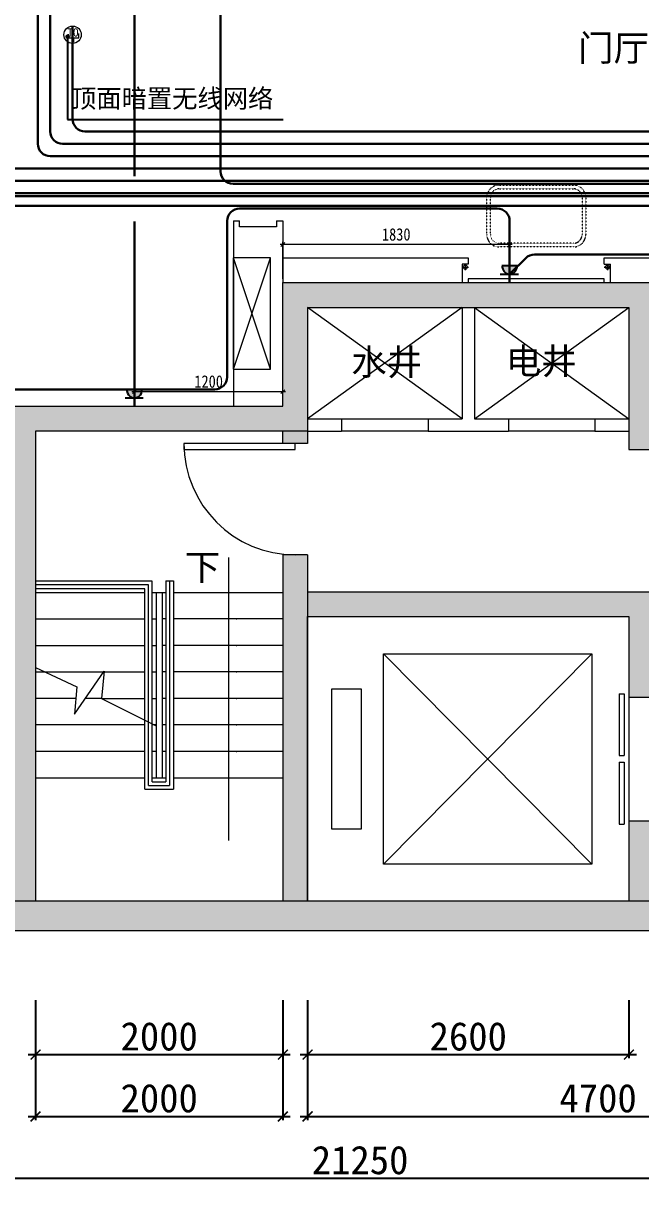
# Model space of a CAD drawing. Header units: millimetres. Extents: x -41640 to 3079702, y -5257903 to 68462.
# Drawn here: x 10882 to 15878, y 195 to 9576 of the extents above; entities that cross this region are included whole.
import ezdxf

# ---------------------------------------------------------------- set-up
doc = ezdxf.new("R2010")
doc.units = ezdxf.units.MM
doc.header["$LTSCALE"] = 10
doc.linetypes.add('ACAD_ISO03W100', pattern=[30, 12, -18])
doc.linetypes.add('CONTINOUS', pattern=[0])
doc.layers.get('0').update_dxf_attribs({"color": 255})
doc.layers.get('Defpoints').update_dxf_attribs({"color": 255})
for name, color, linetype, lineweight in [('1室外尺寸标注', 3, 'Continuous', 30), ('1弱电插座布线图', 6, 'Continuous', 30), ('1弱电插座布置图', 6, 'Continuous', 30), ('1强弱电插座尺寸', 5, 'Continuous', 0), ('1强电插座布线图', 1, 'Continuous', 30), ('1强电插座布置图', 1, 'Continuous', 30), ('E__电路__弱电插座', 6, 'Continuous', 5), ('浅线', 251, 'CONTINOUS', 0)]:
    doc.layers.add(name, color=color, linetype=linetype, lineweight=lineweight)
doc.layers.add('2323', color=4, linetype='Continuous')
doc.layers.add('LAYER2', color=8, linetype='Continuous')
doc.styles.add('(图框)宋体', font='', dxfattribs={"width": 0.8})
doc.styles.get("Standard").update_dxf_attribs({"font": ''})
doc.styles.add('夏建东', font='', dxfattribs={"width": 0.85})
doc.styles.add('宋', font='')
doc.styles.add('邓林', font='simhei.ttf')
doc.styles.add('黑体', font='simhei.ttf', dxfattribs={"width": 0.7})
doc.styles.get('(图框)宋体').set_extended_font_data('SimSun')
doc.styles.get('Standard').set_extended_font_data('SimSun')
doc.styles.get('夏建东').set_extended_font_data('SimSun')
doc.styles.get('宋').set_extended_font_data('FangSong_GB2312')
doc.dimstyles.new('g', dxfattribs={"dimtxt": 100, "dimasz": 31, "dimexe": 21, "dimexo": 30, "dimgap": 31, "dimtad": 1, "dimtih": 1, "dimtoh": 1, "dimdec": 0, "dimrnd": 10, "dimdsep": 46, "dimtxsty": '夏建东', "dimblk": 'OBLIQUE', "dimcen": 2.5, "dimdle": 21, "dimclrd": 5, "dimclre": 5, "dimclrt": 5, "dimadec": 0, "dimazin": 0, "dimtfac": 1, "dimtdec": 0, "dimtmove": 2, "dimatfit": 3, "dimldrblk": 'DOT', "dimfxl": 300, "dimlwd": -1, "dimlwe": -1, "dimarcsym": 1})
doc.dimstyles.get("Standard").update_dxf_attribs({"dimtxt": 0.18, "dimasz": 0.18, "dimexe": 0.18, "dimexo": 0.0625, "dimgap": 0.09, "dimtad": 0, "dimtih": 1, "dimtoh": 1, "dimdec": 4, "dimzin": 0, "dimdsep": 46, "dimtxsty": 'Standard', "dimcen": 0.09, "dimadec": 0, "dimazin": 0, "dimtfac": 1, "dimtdec": 4, "dimtofl": 0, "dimtmove": 0, "dimatfit": 3, "dimfxl": 1, "dimtolj": 1, "dimtzin": 0, "dimarcsym": 0})

# ---------------------------------------------------------------- blocks, each defined once
blk = doc.blocks.new('_ArchTick')
at = {"color": 0, "linetype": 'ByBlock', "const_width": 0.15}
blk.add_lwpolyline([(-0.5, -0.5), (0.5, 0.5)], dxfattribs=at)
blk = doc.blocks.new('*D285')
at = {"layer": '1室外尺寸标注', "color": 8, "lineweight": -2}
for p, q in [((10982.3, 1679), (10982.3, 1209)), ((12982.6, 1679), (12982.6, 1209)), ((10922.3, 1239), (13042.6, 1239))]:
    blk.add_line(p, q, dxfattribs=at)
at = {"layer": 'Defpoints', "color": 0, "lineweight": 30}
for p in [(10982.3, 1739, 0), (12982.6, 1739, 0), (12982.6, 1239)]:
    blk.add_point(p, dxfattribs=at)
at = {"layer": '1室外尺寸标注', "color": 8, "lineweight": -2, "xscale": 80, "yscale": 80, "zscale": 80, "rotation": 180}
blk.add_blockref('_ArchTick', (10982.3, 1239), dxfattribs=at)
at = {"layer": '1室外尺寸标注', "color": 8, "lineweight": -2, "xscale": 80, "yscale": 80, "zscale": 80}
blk.add_blockref('_ArchTick', (12982.6, 1239), dxfattribs=at)
at = {"layer": '1室外尺寸标注', "color": 45, "insert": (11982.4, 1385.3), "char_height": 230, "attachment_point": 5, "style": '邓林', "bg_fill": 3, "box_fill_scale": 1.1, "bg_fill_color": 256, "bg_fill_true_color": 13158600, "bg_fill_transparency": 4930792}
blk.add_mtext('2000', dxfattribs=at)
blk = doc.blocks.new('_Dot')
at = {"color": 0, "linetype": 'ByBlock', "lineweight": -2}
blk.add_line((-0.5, 0), (-1, 0), dxfattribs=at)
at = {"color": 0, "linetype": 'ByBlock', "const_width": 0.5}
blk.add_lwpolyline([(-0.25, 0, 1), (0.25, 0, 1)], format="xyb", close=True, dxfattribs=at)
blk = doc.blocks.new('DOT')
at = {"color": 0, "linetype": 'ByBlock'}
blk.add_line((-0.35, 0), (-1, 0), dxfattribs=at)
at = {"color": 0, "linetype": 'ByBlock', "const_width": 0.35}
blk.add_lwpolyline([(-0.175, 0, 1), (0.175, 0, 1)], format="xyb", close=True, dxfattribs=at)
blk = doc.blocks.new('*D289')
at = {"layer": '1室外尺寸标注', "color": 8, "lineweight": -2}
for p, q in [((13182.6, 1679), (13182.6, 1209)), ((15782.6, 1679), (15782.6, 1209)), ((13122.6, 1239), (15842.6, 1239))]:
    blk.add_line(p, q, dxfattribs=at)
at = {"layer": 'Defpoints', "color": 0, "lineweight": 30}
for p in [(13182.6, 1739, 0), (15782.6, 1739, 0), (15782.6, 1239)]:
    blk.add_point(p, dxfattribs=at)
at = {"layer": '1室外尺寸标注', "color": 8, "lineweight": -2, "xscale": 80, "yscale": 80, "zscale": 80, "rotation": 180}
blk.add_blockref('_ArchTick', (13182.6, 1239), dxfattribs=at)
at = {"layer": '1室外尺寸标注', "color": 8, "lineweight": -2, "xscale": 80, "yscale": 80, "zscale": 80}
blk.add_blockref('_ArchTick', (15782.6, 1239), dxfattribs=at)
at = {"layer": '1室外尺寸标注', "color": 45, "insert": (14482.6, 1385.3), "char_height": 230, "attachment_point": 5, "style": '邓林', "bg_fill": 3, "box_fill_scale": 1.1, "bg_fill_color": 256, "bg_fill_true_color": 13158600, "bg_fill_transparency": 7113004}
blk.add_mtext('2600', dxfattribs=at)
blk = doc.blocks.new('*D293')
at = {"layer": '1室外尺寸标注', "color": 8, "lineweight": -2}
for p, q in [((10982.3, 1679), (10982.3, 709)), ((12982.6, 1679), (12982.6, 709)), ((10922.3, 739), (13042.6, 739))]:
    blk.add_line(p, q, dxfattribs=at)
at = {"layer": 'Defpoints', "color": 0, "lineweight": 30}
for p in [(10982.3, 1739, 0), (12982.6, 1739, 0), (12982.6, 739)]:
    blk.add_point(p, dxfattribs=at)
at = {"layer": '1室外尺寸标注', "color": 8, "lineweight": -2, "xscale": 80, "yscale": 80, "zscale": 80, "rotation": 180}
blk.add_blockref('_ArchTick', (10982.3, 739), dxfattribs=at)
at = {"layer": '1室外尺寸标注', "color": 8, "lineweight": -2, "xscale": 80, "yscale": 80, "zscale": 80}
blk.add_blockref('_ArchTick', (12982.6, 739), dxfattribs=at)
at = {"layer": '1室外尺寸标注', "color": 45, "insert": (11982.4, 885.3), "char_height": 230, "attachment_point": 5, "style": '邓林', "bg_fill": 3, "box_fill_scale": 1.1, "bg_fill_color": 256, "bg_fill_true_color": 13158600, "bg_fill_transparency": 4930276}
blk.add_mtext('2000', dxfattribs=at)
blk = doc.blocks.new('*D294')
at = {"layer": '1室外尺寸标注', "color": 8, "lineweight": -2}
for p, q in [((13182.6, 1679), (13182.6, 709)), ((17882.6, 1679), (17882.6, 709)), ((13122.6, 739), (17942.6, 739))]:
    blk.add_line(p, q, dxfattribs=at)
at = {"layer": 'Defpoints', "color": 0, "lineweight": 30}
for p in [(13182.6, 1739, 0), (17882.6, 1739, 0), (17882.6, 739)]:
    blk.add_point(p, dxfattribs=at)
at = {"layer": '1室外尺寸标注', "color": 8, "lineweight": -2, "xscale": 80, "yscale": 80, "zscale": 80, "rotation": 180}
blk.add_blockref('_ArchTick', (13182.6, 739), dxfattribs=at)
at = {"layer": '1室外尺寸标注', "color": 8, "lineweight": -2, "xscale": 80, "yscale": 80, "zscale": 80}
blk.add_blockref('_ArchTick', (17882.6, 739), dxfattribs=at)
at = {"layer": '1室外尺寸标注', "color": 45, "insert": (15532.6, 885.3), "char_height": 230, "attachment_point": 5, "style": '邓林', "bg_fill": 3, "box_fill_scale": 1.1, "bg_fill_color": 256, "bg_fill_true_color": 13158600, "bg_fill_transparency": 7082544}
blk.add_mtext('4700', dxfattribs=at)
blk = doc.blocks.new('*D298')
at = {"layer": '1室外尺寸标注', "color": 8, "lineweight": -2}
for p, q in [((2982.3, 1679), (2982.3, 209)), ((24232.6, 1679), (24232.6, 209)), ((2922.3, 239), (24292.6, 239))]:
    blk.add_line(p, q, dxfattribs=at)
at = {"layer": 'Defpoints', "color": 0, "lineweight": 30}
for p in [(2982.3, 1739, 0), (24232.6, 1739, 0), (24232.6, 239)]:
    blk.add_point(p, dxfattribs=at)
at = {"layer": '1室外尺寸标注', "color": 8, "lineweight": -2, "xscale": 80, "yscale": 80, "zscale": 80, "rotation": 180}
blk.add_blockref('_ArchTick', (2982.3, 239), dxfattribs=at)
at = {"layer": '1室外尺寸标注', "color": 8, "lineweight": -2, "xscale": 80, "yscale": 80, "zscale": 80}
blk.add_blockref('_ArchTick', (24232.6, 239), dxfattribs=at)
at = {"layer": '1室外尺寸标注', "color": 45, "insert": (13607.4, 385.3), "char_height": 230, "attachment_point": 5, "style": '邓林', "bg_fill": 3, "box_fill_scale": 1.1, "bg_fill_color": 256, "bg_fill_true_color": 13158600, "bg_fill_transparency": 4930276}
blk.add_mtext('21250', dxfattribs=at)
blk = doc.blocks.new('强电插座')
at = {"lineweight": 0}
h = blk.add_hatch(color=12, dxfattribs=at)
h.set_gradient(color1=(216, 3, 3), color2=(230, 5, 5), tint=1, name='CYLINDER')
h.paths.add_polyline_path([(88497.8, 75989.2, 1.129445), (88497.8, 75909.4)])
at = {"layer": '2323', "color": 1}
for p, q in [((88452.6, 75999.6), (88452.6, 75902)), ((88497.8, 75989.2), (88497.8, 75909.4)), ((88407.2, 75949.3), (88460.4, 75949.3))]:
    blk.add_line(p, q, dxfattribs=at)
blk.add_arc((88492.9, 75949.3), 40.2, 77.25532, 282.74468, dxfattribs=at)
at = {"layer": 'LAYER2', "color": 1, "ltscale": 20}
blk.add_line((88456.4, 75966.1), (88456.4, 75966.1), dxfattribs=at)
blk = doc.blocks.new('_Oblique')
at = {"color": 0, "linetype": 'ByBlock', "lineweight": -2}
blk.add_line((-0.5, -0.5), (0.5, 0.5), dxfattribs=at)
blk = doc.blocks.new('*D678')
at = {"layer": '1强弱电插座尺寸', "color": 5}
for p, q in [((14838.4, 7787), (12961.6, 7787)), ((12982.6, 7509), (12982.6, 7808)), ((14817.4, 7509), (14817.4, 7808))]:
    blk.add_line(p, q, dxfattribs=at)
at = {"layer": 'Defpoints', "color": 0, "linetype": 'Continuous', "lineweight": 30}
for p in [(12982.6, 7787), (12982.6, 7479), (14817.4, 7479)]:
    blk.add_point(p, dxfattribs=at)
at = {"layer": '1强弱电插座尺寸', "color": 5, "linetype": 'Continuous', "xscale": 31, "yscale": 31, "zscale": 31, "rotation": 180}
blk.add_blockref('_Oblique', (12982.6, 7787), dxfattribs=at)
at = {"layer": '1强弱电插座尺寸', "color": 5, "linetype": 'Continuous', "xscale": 31, "yscale": 31, "zscale": 31}
blk.add_blockref('_Oblique', (14817.4, 7787), dxfattribs=at)
at = {"layer": '1强弱电插座尺寸', "color": 5, "linetype": 'Continuous', "lineweight": 30, "insert": (13900, 7868), "char_height": 100, "attachment_point": 5, "style": '夏建东'}
blk.add_mtext('1830', dxfattribs=at)
blk = doc.blocks.new('*D704')
at = {"layer": '1强弱电插座尺寸', "color": 5}
for p, q in [((11761.4, 6597.9), (13003.6, 6597.9)), ((11782.4, 6509), (11782.4, 6618.9)), ((12982.6, 6509), (12982.6, 6618.9))]:
    blk.add_line(p, q, dxfattribs=at)
at = {"layer": 'Defpoints', "color": 0, "linetype": 'Continuous', "lineweight": 30}
for p in [(12982.6, 6597.9), (11782.4, 6479), (12982.6, 6479)]:
    blk.add_point(p, dxfattribs=at)
at = {"layer": '1强弱电插座尺寸', "color": 5, "linetype": 'Continuous', "xscale": 31, "yscale": 31, "zscale": 31, "rotation": 180}
blk.add_blockref('_Oblique', (11782.4, 6597.9), dxfattribs=at)
at = {"layer": '1强弱电插座尺寸', "color": 5, "linetype": 'Continuous', "xscale": 31, "yscale": 31, "zscale": 31}
blk.add_blockref('_Oblique', (12982.6, 6597.9), dxfattribs=at)
at = {"layer": '1强弱电插座尺寸', "color": 5, "linetype": 'Continuous', "lineweight": 30, "insert": (12382.5, 6678.9), "char_height": 100, "attachment_point": 5, "style": '夏建东'}
blk.add_mtext('1200', dxfattribs=at)
blk = doc.blocks.new('网线')
at = {"layer": 'E__电路__弱电插座', "color": 6, "lineweight": 9}
for p, q in [((1018175, 135204), (1018175, 135111)), ((1018175, 135111), (1018450, 135111)), ((1018318, 135111), (1018318, 135003)), ((1018450, 135111), (1018450, 135219))]:
    blk.add_line(p, q, dxfattribs=at)
at = {"layer": 'E__电路__弱电插座', "color": 6, "ltscale": 20, "insert": (1018158, 135354), "char_height": 210, "width": 159.17, "attachment_point": 1, "style": '宋'}
blk.add_mtext('{\\fSimSun|b0|i0|c134|p2;TO}', dxfattribs=at)

msp = doc.modelspace()

# ---------------------------------------------------------------- hatches: boundary and pattern name
at = {"layer": '浅线'}
for points in [[(15982.6, 7479), (12982.6, 7479), (12982.6, 6479), (10582.3, 6479), (10582.3, 6279), (10782.3, 6279), (10782.3, 2479), (10982.3, 2479), (10982.3, 6279), (13182.6, 6279), (13182.6, 7279), (15782.6, 7279), (15782.6, 6129), (16132.6, 6129), (16132.6, 6349), (15982.6, 6349)], [(13182.6, 6279), (12982.6, 6279), (12982.6, 6179), (13082.6, 6179), (13182.6, 6179)], [(13182.6, 4779), (13182.6, 5279), (12982.6, 5279), (12982.6, 2479), (13182.6, 2479)], [(22412.6, 2649), (22172.6, 2649), (22172.6, 2479), (2982.3, 2479), (2982.3, 3429), (2742.3, 3429), (2742.3, 2239), (22412.6, 2239)]]:
    msp.add_hatch(color=256, dxfattribs=at).paths.add_polyline_path(points)
h = msp.add_hatch(color=256, dxfattribs=at)
h.paths.add_polyline_path([(15982.6, 4979), (13182.6, 4979), (13182.6, 4779), (15782.6, 4779), (15782.6, 4129), (15982.6, 4129)])
h.paths.add_polyline_path([(15982.6, 3129), (15782.6, 3129), (15782.6, 2479), (15982.6, 2479)])

# ---------------------------------------------------------------- linework, layer by layer
at = {"layer": '1弱电插座布线图', "linetype": 'Continuous', "lineweight": 30}
for points in [[(4940.5, 12479), (4940.5, 12753.7, -0.414214), (5040.5, 12853.7), (11000.6, 12853.7, -0.414214), (11100.6, 12753.7), (11100.6, 8700.6, 0.414214), (11200.6, 8600.6), (20729.8, 8600.6, -0.414214), (20829.8, 8500.6), (20829.8, 4449)], [(5040.5, 12479), (5040.5, 12653.7, -0.414214), (5140.5, 12753.7), (10900.6, 12753.7, -0.414214), (11000.6, 12653.7), (11000.6, 8600.6, 0.414214), (11100.6, 8500.6), (20629.8, 8500.6, -0.414214), (20729.8, 8400.6), (20729.8, 4449)], [(11282, 9552.4), (11282, 8800.6, 0.414214), (11382, 8700.6), (20829.8, 8700.6, -0.414214), (20929.8, 8600.6), (20929.8, 4449)], [(8346.7, 6478.4), (8346.7, 8300.6, -0.414214), (8446.7, 8400.6), (20529.8, 8400.6, -0.414214), (20629.8, 8300.6), (20629.8, 4449)], [(9284.4, 6479), (9284.4, 8200.6, -0.414214), (9384.4, 8300.6), (20429.8, 8300.6, -0.414214), (20529.8, 8200.6), (20529.8, 4449)], [(5794.8, 6279), (5794.8, 6160.5, 0.414214), (5894.8, 6060.5), (9611.8, 6060.5, 0.414214), (9711.8, 6160.5), (9711.8, 8100.6, -0.414214), (9811.8, 8200.6), (20329.8, 8200.6, -0.414214), (20429.8, 8100.6), (20429.8, 4449)], [(5694.8, 6279), (5694.8, 6060.5, 0.414214), (5794.8, 5960.5), (9711.8, 5960.5, 0.414214), (9811.8, 6060.5), (9811.8, 8000.6, -0.414214), (9911.8, 8100.6), (20229.8, 8100.6, -0.414214), (20329.8, 8000.6), (20329.8, 4449)]]:
    msp.add_lwpolyline(points, format="xyb", dxfattribs=at)
at = {"layer": '1弱电插座布置图', "color": 6, "linetype": 'ByBlock', "lineweight": 9}
msp.add_circle((11282, 9482.6), 69.8, dxfattribs=at)
at = {"layer": '1强电插座布线图', "color": 2, "linetype": 'Continuous', "lineweight": 30}
for points in [[(21621.3, 4375.7), (21621.3, 8177, 0.414214), (21521.3, 8277), (12579.6, 8277, -0.414214), (12479.6, 8377), (12479.6, 16221)], [(21521.3, 4375.7), (21521.3, 8077, 0.414214), (21421.3, 8177), (10457, 8177, 0.414214), (10357, 8077), (10357, 4815.6, -0.414214), (10257, 4715.6), (8769.1, 4715.6)]]:
    msp.add_lwpolyline(points, format="xyb", dxfattribs=at)
at = {"layer": '1强电插座布线图', "linetype": 'Continuous', "lineweight": 30}
for points in [[(11782.4, 8339.8), (11782.4, 9649.6, 0.414214), (11682.4, 9749.6), (11217.7, 9749.6)], [(14817.4, 7479), (14817.4, 7977, 0.414214), (14717.4, 8077), (12631.7, 8077, 0.414214), (12531.7, 7977), (12531.7, 6715.9, -0.414214), (12431.7, 6615.9), (10475.1, 6615.9)], [(14817.4, 7547.8), (14947.1, 7677.4, -0.198912), (15017.8, 7706.7), (17672.4, 7706.7, -0.414214), (17772.4, 7606.7), (17772.4, 7093.8)]]:
    msp.add_lwpolyline(points, format="xyb", dxfattribs=at)
msp.add_lwpolyline([(11782.4, 6479), (11782.4, 7973.1)], dxfattribs=at)
at = {"layer": '浅线'}
for p, q in [((12582.6, 7979), (12582.6, 6479)), ((12582.6, 6779), (12582.6, 7679)), ((12982.6, 7679), (14482.6, 7679)), ((15582.6, 7679), (15982.6, 7679)), ((15582.6, 7629), (15582.6, 7679)), ((15582.6, 7629), (15632.6, 7629)), ((15632.6, 7479), (15632.6, 7629)), ((13182.6, 7279), (13182.6, 6279)), ((10982.3, 6279), (10982.3, 2479)), ((12547, 2970.2), (12547, 5257.4)), ((12036.9, 5067.8), (12036.9, 3445)), ((12066.9, 5067.8), (12066.9, 3415)), ((12096.9, 5067.8), (12096.9, 3385)), ((10982.3, 4975), (11866.9, 4975)), ((11926.9, 4975), (12036.9, 4975)), ((11956.9, 4975), (11956.9, 3475)), ((12006.9, 4975), (12006.9, 3475)), ((12096.9, 4975), (12982.6, 4975)), ((10981.3, 4760.7), (11866.9, 4760.7)), ((11926.9, 4760.7), (11956.9, 4760.7)), ((12036.9, 4760.7), (12006.9, 4760.7)), ((12982.6, 4760.7), (12096.9, 4760.7)), ((10981.3, 4546.4), (11866.9, 4546.4)), ((11926.9, 4546.4), (11956.9, 4546.4)), ((12036.9, 4546.4), (12006.9, 4546.4)), ((12982.6, 4546.4), (12096.9, 4546.4)), ((13795.7, 4479), (15482.4, 4479)), ((13795.7, 2779), (13795.7, 4479)), ((13795.7, 4479), (15482.4, 2779)), ((15482.4, 4479), (13795.7, 2779)), ((15482.4, 4479), (15482.4, 2779)), ((10981.3, 4332.1), (11866.9, 4332.1)), ((11926.9, 4332.1), (11956.9, 4332.1)), ((12036.9, 4332.1), (12006.9, 4332.1)), ((12982.6, 4332.1), (12096.9, 4332.1)), ((13379.4, 4196.6), (13617.5, 4196.6)), ((13379.4, 3061.4), (13379.4, 4196.6)), ((13617.5, 4196.6), (13617.5, 3061.4)), ((11307.8, 4117.8), (10982.3, 4117.8)), ((11517, 4117.8), (11386.1, 4117.8)), ((11926.9, 4117.8), (11956.9, 4117.8)), ((12036.9, 4117.8), (12006.9, 4117.8)), ((12982.6, 4117.8), (12096.9, 4117.8)), ((11866.9, 3903.6), (10982.3, 3903.6)), ((11956.9, 3903.6), (11926.9, 3903.6)), ((12036.9, 3903.6), (12006.9, 3903.6)), ((12982.6, 3903.6), (12096.9, 3903.6)), ((11866.9, 3689.3), (10982.3, 3689.3)), ((11956.9, 3689.3), (11926.9, 3689.3)), ((12036.9, 3689.3), (12006.9, 3689.3)), ((12982.6, 3689.3), (12096.9, 3689.3)), ((10982.3, 3475), (11866.9, 3475)), ((11926.9, 3475), (11956.9, 3475)), ((11956.9, 3475), (12006.9, 3475)), ((12006.9, 3475), (12036.9, 3475)), ((12096.9, 3475), (12982.6, 3475)), ((11866.9, 3385), (12096.9, 3385)), ((11896.9, 3415), (12066.9, 3415)), ((11926.9, 3445), (12036.9, 3445)), ((13617.5, 3061.4), (13379.4, 3061.4)), ((15482.4, 2779), (13795.7, 2779)), ((19672.6, 2479), (2982.3, 2479)), ((22412.6, 2239), (2742.3, 2239))]:
    msp.add_line(p, q, dxfattribs=at)
at = {"layer": '浅线', "ltscale": 0.5}
for p, q in [((12582.6, 7979), (12632.6, 7979)), ((12932.6, 7979), (12982.6, 7979)), ((12982.6, 6479), (12982.6, 7479)), ((12982.6, 7479), (15982.6, 7479)), ((14353.3, 7479), (14353.3, 7479)), ((14482.6, 7479), (15982.6, 7479)), ((13182.6, 7279), (15782.6, 7279)), ((14432.6, 7279), (14432.6, 6379)), ((14532.6, 7279), (14532.6, 6379)), ((15782.6, 7279), (15782.6, 6129)), ((10582.3, 6479), (12982.6, 6479)), ((13182.6, 6379), (13457.6, 6379)), ((14157.6, 6379), (14432.6, 6379)), ((14532.6, 6379), (14807.6, 6379)), ((15507.6, 6379), (15782.6, 6379)), ((13182.6, 6279), (10982.3, 6279)), ((13182.6, 6279), (13182.6, 6179)), ((13182.6, 6279), (13457.6, 6279)), ((14157.6, 6279), (14807.6, 6279)), ((15507.6, 6279), (15782.6, 6279)), ((13182.6, 6179), (12982.6, 6179)), ((15782.6, 6129), (16132.6, 6129)), ((13182.6, 5279), (12982.6, 5279)), ((12982.6, 5279), (12982.6, 2479)), ((13182.6, 5279), (13182.6, 2479)), ((13182.6, 4979), (15982.6, 4979)), ((13182.6, 4779), (15782.6, 4779)), ((13182.6, 2479), (13182.6, 4779)), ((15782.6, 4779), (15782.6, 4129)), ((15782.6, 4129), (15982.6, 4129)), ((15782.6, 3129), (15782.6, 2479)), ((15782.6, 3129), (15982.6, 3129))]:
    msp.add_line(p, q, dxfattribs=at)
at = {"layer": '浅线', "linetype": 'Continuous', "extrusion": (0, 0, -1)}
for p, q in [((15704.2, 4155.6), (15744.5, 4155.6)), ((15704.2, 4155.6), (15704.2, 3655.6)), ((15744.5, 4155.6), (15744.5, 3655.6)), ((15782.6, 4129), (15782.6, 3129)), ((15704.2, 3655.6), (15744.5, 3655.6)), ((15704.2, 3602.3), (15704.2, 3102.3)), ((15704.2, 3602.3), (15744.5, 3602.3)), ((15744.5, 3602.3), (15744.5, 3102.3)), ((15704.2, 3102.3), (15744.5, 3102.3))]:
    msp.add_line(p, q, dxfattribs=at)
at = {"layer": '浅线', "linetype": 'ACAD_ISO03W100', "ltscale": 0.01}
for points in [[(15332.7, 7767), (14732.4, 7767, -0.414214), (14632.4, 7867), (14632.4, 8167, -0.414214), (14732.4, 8267), (15332.7, 8267, -0.414214), (15432.7, 8167), (15432.7, 7867, -0.414214)], [(15332.7, 7797), (14732.4, 7797, -0.414214), (14662.4, 7867), (14662.4, 8167, -0.414214), (14732.4, 8237), (15332.7, 8237, -0.414214), (15402.7, 8167), (15402.7, 7867, -0.414214)]]:
    msp.add_lwpolyline(points, format="xyb", close=True, dxfattribs=at)
at = {"layer": '浅线'}
for points in [[(12932.6, 7979), (12932.6, 7929), (12632.6, 7929), (12632.6, 7979)], [(12982.6, 7979), (12982.6, 7479)], [(12582.6, 6779), (12882.6, 6779), (12882.6, 7679), (12582.6, 7679)], [(14482.6, 7679), (14482.6, 7629), (14432.6, 7629), (14432.6, 7479)], [(10982.3, 4367.8), (11316.1, 4212.7), (11296.6, 3990.1), (11538.2, 4339.4), (11517, 4117.6), (11956.9, 3897.2)]]:
    msp.add_lwpolyline(points, dxfattribs=at)
at = {"layer": '浅线', "ltscale": 0.5}
for points in [[(12882.6, 6779), (12582.6, 7679)], [(12582.6, 6779), (12882.6, 7679)], [(14432.6, 7279), (13182.6, 6379)], [(14432.6, 6379), (13182.6, 7279)], [(14532.6, 7279), (15782.6, 6379)], [(14532.6, 6379), (15782.6, 7279)], [(13457.6, 6379), (13457.6, 6279)], [(13457.6, 6379), (14157.6, 6379)], [(14157.6, 6379), (14157.6, 6279)], [(14807.6, 6379), (14807.6, 6279)], [(14807.6, 6379), (15507.6, 6379)], [(15507.6, 6379), (15507.6, 6279)], [(12982.6, 6179), (12982.6, 6279)], [(14157.6, 6279), (13457.6, 6279)], [(15507.6, 6279), (14807.6, 6279)], [(13082.6, 6179), (12182.6, 6179), (12182.6, 6129), (13082.6, 6129), (13082.6, 6179)], [(12036.9, 5067.8), (12096.9, 5067.8)], [(11926.9, 3445), (11926.9, 5065), (10982.3, 5065)], [(11896.9, 3415), (11896.9, 5035), (10982.3, 5035)], [(11866.9, 3385), (11866.9, 5005), (10982.3, 5005)], [(11517, 4117.6), (11866.9, 4117.6)]]:
    msp.add_lwpolyline(points, dxfattribs=at)
at = {"layer": '浅线', "elevation": 0}
for points in [[(14433, 7604.5), (14485.3, 7604.5)], [(14458.3, 7629.4), (14458.3, 7578.9)], [(15583.1, 7604.5), (15635.4, 7604.5)], [(15608.4, 7629.4), (15608.4, 7578.9)]]:
    msp.add_lwpolyline(points, dxfattribs=at)
at = {"layer": '浅线'}
msp.add_lwpolyline([(15582.6, 7479), (15582.6, 7509), (14482.6, 7509), (14482.6, 7479)], close=True, dxfattribs=at)
msp.add_lwpolyline([(12547, 2970.2, 0, 0, 0), (11461.2, 2970.2, 0, 0, 0), (11461.2, 3615.1, 80, 0, 0), (11461.2, 3912.1, 0, 0, 0)], format="xyseb", dxfattribs=at)
for centre in [(14459, 7604.1, 0), (15609.1, 7604.1, 0)]:
    msp.add_circle(centre, 16.6, dxfattribs=at)
at = {"layer": '浅线', "ltscale": 0.5}
msp.add_arc((13082.6, 6179), 900, 180, 270, dxfattribs=at)
at = {"layer": '浅线'}
for p in [(12607.2, 4760.7), (12607.2, 4546.4), (12607.2, 4332.1), (12607.2, 4117.8), (12607.2, 3903.6), (12607.2, 3689.3)]:
    msp.add_point(p, dxfattribs=at)

# ---------------------------------------------------------------- block references
at = {"layer": '1弱电插座布置图', "color": 6, "linetype": 'ByBlock', "lineweight": 9, "xscale": 0.3184271999634802, "yscale": 0.3184271999634802, "zscale": 0.3184272000042774}
msp.add_blockref('网线', (-312969.7, -33566.1), dxfattribs=at)
at = {"layer": '1强电插座布置图', "color": 7, "xscale": 1.511459389235824, "yscale": 1.511459389468655, "zscale": 1.511459389440006, "rotation": 90}
for p in [(129611.7, -126144.9), (126576.7, -127144.9)]:
    msp.add_blockref('强电插座', p, dxfattribs=at)

# ---------------------------------------------------------------- texts
at = {"layer": '1强弱电插座尺寸', "color": 45, "insert": (11268.9, 9042.4), "char_height": 150, "width": 2101.718, "attachment_point": 1}
msp.add_mtext('{\\C45;顶面暗置无线网络}', dxfattribs=at)
at = {"layer": '浅线', "linetype": 'ByBlock', "style": '邓林'}
msp.add_text('门厅', height=211.2, dxfattribs=at).set_placement((15369.6, 9269.8))
at = {"layer": '浅线', "style": '黑体'}
for s, p in [('水井', (13535.9, 6731.3, 0)), ('电井', (14786.7, 6739.5, 0)), ('下', (12189.2, 5072.7))]:
    msp.add_text(s, height=210.3, dxfattribs=at).set_placement(p)

# ---------------------------------------------------------------- dimensions: what is measured, and where the dimension line sits
at = {"layer": '1室外尺寸标注', "color": 45}
for base, p1, p2, picture, middle in [((12982.6, 1239, 0), (10982.3, 1739), (12982.6, 1739), '*D285', (11982.4, 1385.3, 0)), ((15782.6, 1239, 0), (13182.6, 1739), (15782.6, 1739), '*D289', (14482.6, 1385.3, 0))]:
    dim = msp.add_linear_dim(base=base, p1=p1, p2=p2, dimstyle='Standard', override={"dimtxt": 230, "dimasz": 80, "dimexe": 30, "dimexo": 60, "dimgap": 30, "dimtad": 1, "dimtih": 0, "dimtoh": 0, "dimdec": 0, "dimzin": 8, "dimdsep": 44, "dimtxsty": '邓林', "dimblk": 'ArchTick', "dimcen": 2.5, "dimdle": 60, "dimclrd": 8, "dimclre": 8, "dimclrt": 45, "dimtdec": 0, "dimtofl": 1, "dimtmove": 1, "dimldrblk": 'Dot', "dimfxl": 5, "dimtfill": 1, "dimtolj": 0, "dimtzin": 8}, dxfattribs=at)
    dim.commit()
    dim.dimension.update_dxf_attribs({"geometry": picture, "text_midpoint": middle})
at = {"layer": '1强弱电插座尺寸', "linetype": 'Continuous', "lineweight": 30}
for base, p1, p2, picture, middle in [((12982.6, 7787), (14817.4, 7479), (12982.6, 7479), '*D678', (13900, 7868)), ((12982.6, 6597.9), (11782.4, 6479), (12982.6, 6479), '*D704', (12382.5, 6678.9))]:
    dim = msp.add_linear_dim(base=base, p1=p1, p2=p2, dimstyle='g', override={"dimfxlon": 1}, dxfattribs=at)
    dim.commit()
    dim.dimension.update_dxf_attribs({"geometry": picture, "text_midpoint": middle})

# ---------------------------------------------------------------- leaders
at = {"layer": '1强弱电插座尺寸', "color": 250}
msp.add_leader([(11240.8, 9467.4), (11240.8, 8797), (12984.9, 8797)], dimstyle='Standard', override={"dimtxt": 135, "dimasz": 50, "dimexe": 30, "dimexo": 30, "dimgap": 20, "dimtad": 0, "dimtih": 0, "dimtoh": 0, "dimdec": 0, "dimzin": 8, "dimdsep": 44, "dimtxsty": '(图框)宋体', "dimcen": 0.6, "dimdle": 30, "dimclrd": 250, "dimclre": 250, "dimclrt": 45, "dimtdec": 0, "dimtofl": 1, "dimtmove": 1, "dimldrblk": 'DOT', "dimfxl": 50, "dimfxlon": 1, "dimtfill": 1, "dimtolj": 0, "dimtzin": 8, "dimarcsym": 1}, dxfattribs=at)

# ---------------------------------------------------------------- next in the draw order: dimensions: what is measured, and where the dimension line sits
at = {"layer": '1室外尺寸标注', "color": 45}
for base, p1, p2, picture, middle in [((12982.6, 739, 0), (10982.3, 1739), (12982.6, 1739), '*D293', (11982.4, 885.3, 0)), ((17882.6, 739, 0), (13182.6, 1739), (17882.6, 1739), '*D294', (15532.6, 885.3, 0))]:
    dim = msp.add_linear_dim(base=base, p1=p1, p2=p2, dimstyle='Standard', override={"dimtxt": 230, "dimasz": 80, "dimexe": 30, "dimexo": 60, "dimgap": 30, "dimtad": 1, "dimtih": 0, "dimtoh": 0, "dimdec": 0, "dimzin": 8, "dimdsep": 44, "dimtxsty": '邓林', "dimblk": 'ArchTick', "dimcen": 2.5, "dimdle": 60, "dimclrd": 8, "dimclre": 8, "dimclrt": 45, "dimtdec": 0, "dimtofl": 1, "dimtmove": 1, "dimldrblk": 'Dot', "dimfxl": 5, "dimtfill": 1, "dimtolj": 0, "dimtzin": 8}, dxfattribs=at)
    dim.commit()
    dim.dimension.update_dxf_attribs({"geometry": picture, "text_midpoint": middle})

# ---------------------------------------------------------------- next in the draw order: dimensions: what is measured, and where the dimension line sits
dim = msp.add_linear_dim(base=(24232.6, 239, 0), p1=(2982.3, 1739), p2=(24232.6, 1739), dimstyle='Standard', override={"dimtxt": 230, "dimasz": 80, "dimexe": 30, "dimexo": 60, "dimgap": 30, "dimtad": 1, "dimtih": 0, "dimtoh": 0, "dimdec": 0, "dimzin": 8, "dimdsep": 44, "dimtxsty": '邓林', "dimblk": 'ArchTick', "dimcen": 2.5, "dimdle": 60, "dimclrd": 8, "dimclre": 8, "dimclrt": 45, "dimtdec": 0, "dimtofl": 1, "dimtmove": 1, "dimldrblk": 'Dot', "dimfxl": 5, "dimtfill": 1, "dimtolj": 0, "dimtzin": 8}, dxfattribs=at)
dim.commit()
dim.dimension.update_dxf_attribs({"geometry": '*D298', "text_midpoint": (13607.4, 385.3, 0)})

doc.saveas('drawing.dxf')
